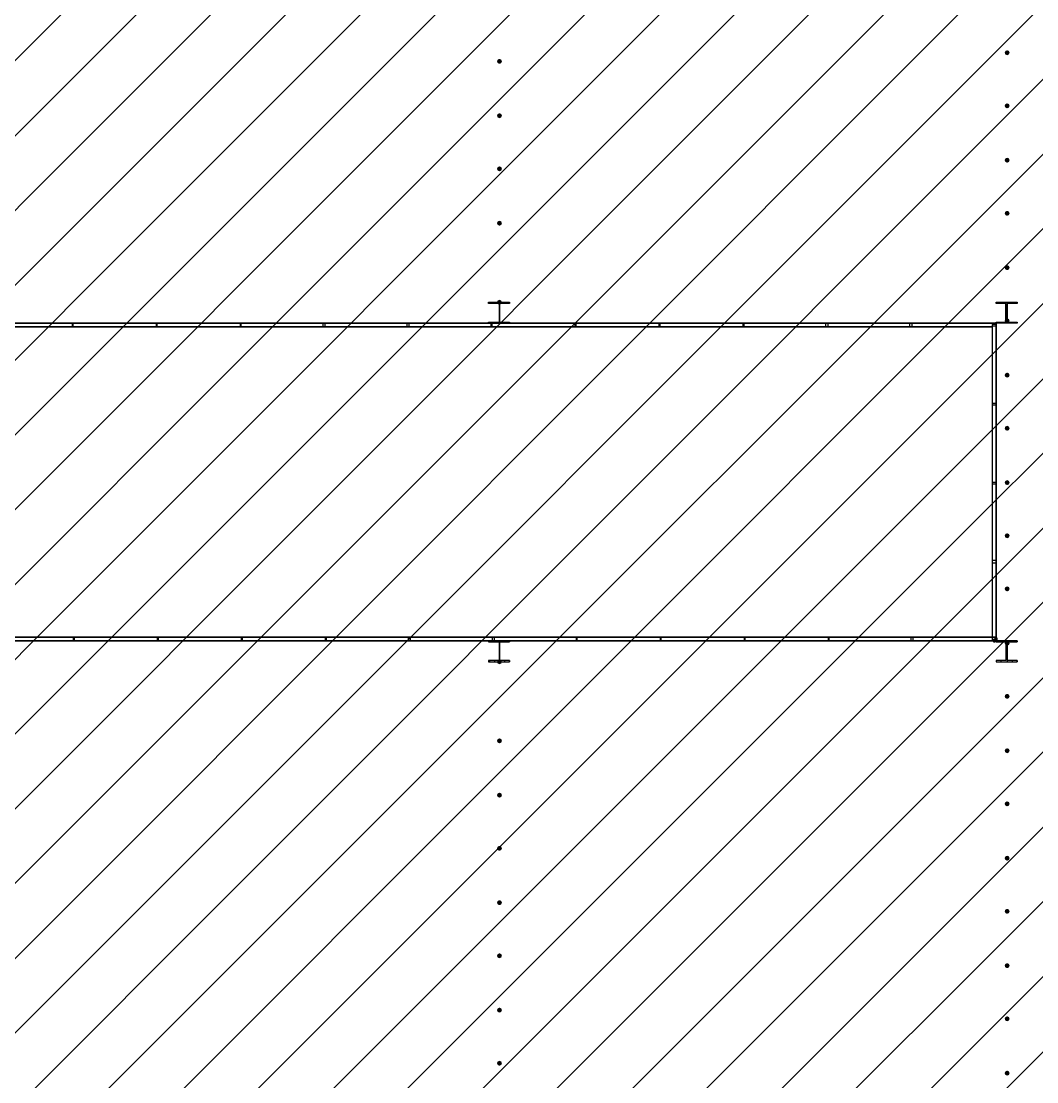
# Model space of a CAD drawing. Header units: millimetres. Extents: x 0 to 420, y 0 to 297.
# Drawn here: x 329.81 to 364.62, y 157.73 to 194.08 of the extents above; entities that cross this region are included whole.
import ezdxf

# ---------------------------------------------------------------- set-up
doc = ezdxf.new("R2010")
doc.units = ezdxf.units.MM
doc.layers.get('0').update_dxf_attribs({"linetype": 'CONTINUOUS'})

msp = doc.modelspace()

# ---------------------------------------------------------------- hatches: boundary and pattern name
at = {"true_color": 0x000007}
for points in [[(363.685667, 192.997667), (363.660796, 192.937871), (363.601, 192.913), (363.541204, 192.937871), (363.516333, 192.997667), (363.541204, 193.057462), (363.601, 193.082333), (363.660796, 193.057463)], [(346.286667, 192.701333), (346.261796, 192.641537), (346.202, 192.616667), (346.142204, 192.641537), (346.117333, 192.701333), (346.142204, 192.761129), (346.202, 192.786), (346.261796, 192.761129)], [(363.685667, 191.177333), (363.660796, 191.117537), (363.601, 191.092667), (363.541204, 191.117537), (363.516333, 191.177333), (363.541204, 191.237129), (363.601, 191.262), (363.660796, 191.237129)], [(346.286667, 190.838667), (346.261796, 190.778871), (346.202, 190.754), (346.142204, 190.778871), (346.117333, 190.838667), (346.142204, 190.898462), (346.202, 190.923333), (346.261796, 190.898463)], [(363.685667, 189.314667), (363.660796, 189.254871), (363.601, 189.23), (363.541204, 189.254871), (363.516333, 189.314667), (363.541204, 189.374462), (363.601, 189.399333), (363.660796, 189.374463)], [(346.286667, 189.018333), (346.261796, 188.958537), (346.202, 188.933667), (346.142204, 188.958537), (346.117333, 189.018333), (346.142204, 189.078129), (346.202, 189.103), (346.261796, 189.078129)], [(363.685667, 187.494333), (363.660796, 187.434537), (363.601, 187.409667), (363.541204, 187.434537), (363.516333, 187.494333), (363.541204, 187.554129), (363.601, 187.579), (363.660796, 187.554129)], [(346.286667, 187.155667), (346.261796, 187.095871), (346.202, 187.071), (346.142204, 187.095871), (346.117333, 187.155667), (346.142204, 187.215462), (346.202, 187.240333), (346.261796, 187.215463)], [(363.685667, 185.631667), (363.660796, 185.571871), (363.601, 185.547), (363.541204, 185.571871), (363.516333, 185.631667), (363.541204, 185.691462), (363.601, 185.716333), (363.660796, 185.691463)], [(346.286667, 184.446333), (346.261796, 184.386537), (346.202, 184.361667), (346.142204, 184.386537), (346.117333, 184.446333), (346.142204, 184.506129), (346.202, 184.531), (346.261796, 184.506129)], [(363.685667, 183.811333), (363.660796, 183.751537), (363.601, 183.726667), (363.541204, 183.751537), (363.516333, 183.811333), (363.541204, 183.871129), (363.601, 183.896), (363.660796, 183.871129)], [(363.685667, 181.948667), (363.660796, 181.888871), (363.601, 181.864), (363.541204, 181.888871), (363.516333, 181.948667), (363.541204, 182.008462), (363.601, 182.033333), (363.660796, 182.008463)], [(363.685667, 180.128333), (363.660796, 180.068537), (363.601, 180.043667), (363.541204, 180.068537), (363.516333, 180.128333), (363.541204, 180.188129), (363.601, 180.213), (363.660796, 180.188129)], [(363.685667, 178.265667), (363.660796, 178.205871), (363.601, 178.181), (363.541204, 178.205871), (363.516333, 178.265667), (363.541204, 178.325462), (363.601, 178.350333), (363.660796, 178.325463)], [(363.685667, 176.445333), (363.660796, 176.385537), (363.601, 176.360667), (363.541204, 176.385537), (363.516333, 176.445333), (363.541204, 176.505129), (363.601, 176.53), (363.660796, 176.505129)], [(363.685667, 174.625), (363.660796, 174.565204), (363.601, 174.540333), (363.541204, 174.565204), (363.516333, 174.625), (363.541204, 174.684796), (363.601, 174.709667), (363.660796, 174.684796)], [(363.685667, 172.762333), (363.660796, 172.702537), (363.601, 172.677667), (363.541204, 172.702537), (363.516333, 172.762333), (363.541204, 172.822129), (363.601, 172.847), (363.660796, 172.822129)], [(346.286667, 172.127333), (346.261796, 172.067537), (346.202, 172.042667), (346.142204, 172.067537), (346.117333, 172.127333), (346.142204, 172.187129), (346.202, 172.212), (346.261796, 172.187129)], [(363.685667, 170.942), (363.660796, 170.882204), (363.601, 170.857333), (363.541204, 170.882204), (363.516333, 170.942), (363.541204, 171.001796), (363.601, 171.026667), (363.660796, 171.001796)], [(346.286667, 169.418), (346.261796, 169.358204), (346.202, 169.333333), (346.142204, 169.358204), (346.117333, 169.418), (346.142204, 169.477796), (346.202, 169.502667), (346.261796, 169.477796)], [(363.685667, 169.079333), (363.660796, 169.019537), (363.601, 168.994667), (363.541204, 169.019537), (363.516333, 169.079333), (363.541204, 169.139129), (363.601, 169.164), (363.660796, 169.139129)], [(346.286667, 167.555333), (346.261796, 167.495537), (346.202, 167.470667), (346.142204, 167.495537), (346.117333, 167.555333), (346.142204, 167.615129), (346.202, 167.64), (346.261796, 167.615129)], [(363.685667, 167.259), (363.660796, 167.199204), (363.601, 167.174333), (363.541204, 167.199204), (363.516333, 167.259), (363.541204, 167.318796), (363.601, 167.343667), (363.660796, 167.318796)], [(346.286667, 165.735), (346.261796, 165.675204), (346.202, 165.650333), (346.142204, 165.675204), (346.117333, 165.735), (346.142204, 165.794796), (346.202, 165.819667), (346.261796, 165.794796)], [(363.685667, 165.396333), (363.660796, 165.336537), (363.601, 165.311667), (363.541204, 165.336537), (363.516333, 165.396333), (363.541204, 165.456129), (363.601, 165.481), (363.660796, 165.456129)], [(346.286667, 163.872333), (346.261796, 163.812537), (346.202, 163.787667), (346.142204, 163.812537), (346.117333, 163.872333), (346.142204, 163.932129), (346.202, 163.957), (346.261796, 163.932129)], [(363.685667, 163.576), (363.660796, 163.516204), (363.601, 163.491333), (363.541204, 163.516204), (363.516333, 163.576), (363.541204, 163.635796), (363.601, 163.660667), (363.660796, 163.635796)], [(346.286667, 162.052), (346.261796, 161.992204), (346.202, 161.967333), (346.142204, 161.992204), (346.117333, 162.052), (346.142204, 162.111796), (346.202, 162.136667), (346.261796, 162.111796)], [(363.685667, 161.713333), (363.660796, 161.653537), (363.601, 161.628667), (363.541204, 161.653537), (363.516333, 161.713333), (363.541204, 161.773129), (363.601, 161.798), (363.660796, 161.773129)], [(346.286667, 160.189333), (346.261796, 160.129537), (346.202, 160.104667), (346.142204, 160.129537), (346.117333, 160.189333), (346.142204, 160.249129), (346.202, 160.274), (346.261796, 160.249129)], [(363.685667, 159.893), (363.660796, 159.833204), (363.601, 159.808333), (363.541204, 159.833204), (363.516333, 159.893), (363.541204, 159.952796), (363.601, 159.977667), (363.660796, 159.952796)], [(346.286667, 158.369), (346.261796, 158.309204), (346.202, 158.284333), (346.142204, 158.309204), (346.117333, 158.369), (346.142204, 158.428796), (346.202, 158.453667), (346.261796, 158.428796)], [(363.685667, 158.030333), (363.660796, 157.970537), (363.601, 157.945667), (363.541204, 157.970537), (363.516333, 158.030333), (363.541204, 158.090129), (363.601, 158.115), (363.660796, 158.090129)]]:
    msp.add_hatch(color=0, dxfattribs=at).paths.add_polyline_path(points, flags=0)

# ---------------------------------------------------------------- linework, layer by layer
at = {"color": 0, "true_color": 0x000006}
for points in [[(291.592001, 154.728333), (338.709, 201.845333)], [(294.174334, 154.728333), (341.291334, 201.845333)], [(296.756667, 154.728333), (343.831334, 201.845333)], [(299.296667, 154.728333), (346.413667, 201.845333)], [(301.879, 154.728333), (348.953667, 201.845333)], [(304.419, 154.728333), (351.536, 201.845333)], [(307.001334, 154.728333), (354.076, 201.845333)], [(309.541334, 154.728333), (356.658334, 201.845333)], [(312.123667, 154.728333), (359.198334, 201.845333)], [(314.663667, 154.728333), (361.780667, 201.845333)], [(317.246, 154.728333), (364.320667, 201.845333)], [(319.786, 154.728333), (366.903, 201.845333)], [(322.368334, 154.728333), (369.443, 201.845333)], [(324.908334, 154.728333), (372.025334, 201.845333)], [(327.490667, 154.728333), (374.565334, 201.845333)], [(330.030667, 154.728333), (377.147667, 201.845333)], [(332.613, 154.728333), (379.687667, 201.845333)], [(335.153, 154.728333), (382.27, 201.845333)], [(337.735334, 154.728333), (384.852333, 201.845333)], [(340.275334, 154.728333), (387.392333, 201.845333)], [(342.857667, 154.728333), (389.974667, 201.845333)], [(345.397667, 154.728333), (392.514667, 201.845333)], [(347.98, 154.728333), (392.938, 199.686333)], [(350.52, 154.728333), (392.938, 197.146333)], [(353.102334, 154.728333), (392.938, 194.563999)], [(355.642334, 154.728333), (392.938, 191.981666)], [(358.224667, 154.728333), (392.938, 189.441666)], [(360.807, 154.728333), (392.938, 186.859333)]]:
    msp.add_lwpolyline(points, dxfattribs=at)
at = {"color": 0, "true_color": 0x000007}
for points in [[(346.540667, 183.726667), (345.821, 183.726667), (345.821, 183.769), (346.202, 183.769), (346.202, 184.404), (345.821, 184.404), (345.821, 184.446333), (346.540667, 184.446333), (346.540667, 184.404), (346.202, 184.404), (346.202, 183.769), (346.540667, 183.769)], [(363.939667, 183.726667), (363.22, 183.726667), (363.22, 183.769), (363.558667, 183.769), (363.558667, 184.404), (363.22, 184.404), (363.22, 184.446333), (363.939667, 184.446333), (363.939667, 184.404), (363.601, 184.404), (363.601, 183.769), (363.939667, 183.769)], [(277.114, 172.974), (363.22, 172.974), (363.22, 172.847), (276.987, 172.847), (363.22, 172.847), (363.22, 172.974), (277.114, 172.974), (277.114, 183.599667), (363.093, 183.599667), (363.093, 172.847), (363.22, 172.847), (363.22, 183.726667), (276.987, 183.726667), (276.987, 172.847), (363.22, 172.847), (363.22, 172.974)], [(276.987, 172.847), (363.22, 172.847), (363.22, 183.726667), (276.987, 183.726667)], [(363.22, 183.726667), (276.987, 183.726667), (276.987, 172.847), (363.22, 172.847)], [(331.597, 183.599667), (331.597, 183.726667), (331.554667, 183.726667), (331.554667, 183.599667)], [(334.475667, 183.599667), (334.475667, 183.726667), (334.433333, 183.726667), (334.433333, 183.599667)], [(337.354333, 183.599667), (337.354333, 183.726667), (337.312, 183.726667), (337.312, 183.599667)], [(340.233, 183.599667), (340.233, 183.726667), (340.148333, 183.726667), (340.148333, 183.599667)], [(343.111667, 183.599667), (343.111667, 183.726667), (343.027, 183.726667), (343.027, 183.599667)], [(345.948, 183.599667), (345.948, 183.726667), (345.905667, 183.726667), (345.905667, 183.599667)], [(348.826667, 183.599667), (348.826667, 183.726667), (348.784333, 183.726667), (348.784333, 183.599667)], [(351.705333, 183.599667), (351.705333, 183.726667), (351.663, 183.726667), (351.663, 183.599667)], [(354.584, 183.599667), (354.584, 183.726667), (354.541667, 183.726667), (354.541667, 183.599667)], [(357.462667, 183.599667), (357.462667, 183.726667), (357.378, 183.726667), (357.378, 183.599667)], [(360.341333, 183.599667), (360.341333, 183.726667), (360.256667, 183.726667), (360.256667, 183.599667)], [(363.22, 183.642), (363.22, 183.684333), (363.177667, 183.684333), (363.135333, 183.684333), (363.093, 183.684333), (363.093, 183.642), (363.135333, 183.642), (363.177667, 183.642)], [(363.093, 180.932667), (363.22, 180.932667), (363.22, 180.975), (363.093, 180.975)], [(363.093, 178.223333), (363.22, 178.223333), (363.22, 178.265667), (363.093, 178.265667)], [(363.093, 175.514), (363.22, 175.514), (363.22, 175.598667), (363.093, 175.598667)], [(277.114, 172.974), (363.22, 172.974), (363.22, 172.847), (276.987, 172.847), (363.22, 172.847), (363.22, 172.974)], [(331.597, 172.974), (331.597, 172.847), (331.639333, 172.847), (331.639333, 172.974)], [(334.475667, 172.974), (334.475667, 172.847), (334.518, 172.847), (334.518, 172.974)], [(337.354333, 172.974), (337.354333, 172.847), (337.396667, 172.847), (337.396667, 172.974)], [(340.233, 172.974), (340.233, 172.847), (340.275333, 172.847), (340.275333, 172.974)], [(343.069333, 172.974), (343.069333, 172.847), (343.154, 172.847), (343.154, 172.974)], [(346.540667, 172.847), (345.821, 172.847), (345.821, 172.804667), (346.202, 172.804667), (346.202, 172.169667), (345.821, 172.169667), (345.821, 172.127333), (346.540667, 172.127333), (346.540667, 172.169667), (346.202, 172.169667), (346.202, 172.804667), (346.540667, 172.804667)], [(345.948, 172.974), (345.948, 172.847), (346.032667, 172.847), (346.032667, 172.974)], [(348.826667, 172.974), (348.826667, 172.847), (348.869, 172.847), (348.869, 172.974)], [(351.705333, 172.974), (351.705333, 172.847), (351.747667, 172.847), (351.747667, 172.974)], [(354.584, 172.974), (354.584, 172.847), (354.626333, 172.847), (354.626333, 172.974)], [(357.462667, 172.974), (357.462667, 172.847), (357.505, 172.847), (357.505, 172.974)], [(360.299, 172.974), (360.299, 172.847), (360.383667, 172.847), (360.383667, 172.974)], [(363.22, 172.847), (363.22, 172.889333), (363.177667, 172.889333), (363.135333, 172.889333), (363.093, 172.847), (363.135333, 172.847), (363.135333, 172.804667), (363.177667, 172.804667)], [(363.22, 172.847), (363.262333, 172.889333), (363.262333, 172.931667), (363.22, 172.931667), (363.22, 172.974), (363.22, 172.931667), (363.177667, 172.931667), (363.177667, 172.889333), (363.22, 172.889333)], [(363.939667, 172.847), (363.22, 172.847), (363.22, 172.804667), (363.558667, 172.804667), (363.558667, 172.169667), (363.22, 172.169667), (363.22, 172.127333), (363.939667, 172.127333), (363.939667, 172.169667), (363.601, 172.169667), (363.601, 172.804667), (363.939667, 172.804667)]]:
    msp.add_lwpolyline(points, close=True, dxfattribs=at)
for points in [[(345.863333, 184.404), (345.863333, 184.446333)], [(346.032667, 184.404), (346.032667, 184.446333)], [(346.202, 183.726667), (346.202, 184.446333)], [(346.371333, 184.404), (346.371333, 184.446333)], [(346.540667, 184.404), (346.540667, 184.446333)], [(363.22, 184.404), (363.22, 184.446333)], [(363.389333, 184.404), (363.389333, 184.446333)], [(363.601, 183.726667), (363.601, 184.446333)], [(363.770333, 184.404), (363.770333, 184.446333)], [(363.939667, 184.404), (363.939667, 184.446333)], [(363.093, 183.599667), (277.114, 183.599667), (363.093, 183.599667), (363.093, 172.847), (363.22, 172.847), (363.22, 183.726667), (276.987, 183.726667), (363.22, 183.726667)], [(363.093, 183.599667), (277.114, 183.599667), (363.093, 183.599667), (363.093, 172.847), (363.22, 172.847), (363.22, 183.726667), (276.987, 183.726667), (363.22, 183.726667)], [(345.863333, 183.726667), (345.863333, 183.769)], [(346.032667, 183.726667), (346.032667, 183.769)], [(346.371333, 183.726667), (346.371333, 183.769)], [(346.540667, 183.726667), (346.540667, 183.769)], [(363.093, 183.599667), (363.093, 172.847), (363.22, 172.847), (363.22, 183.726667)], [(363.093, 183.599667), (363.093, 172.847), (363.22, 172.847), (363.22, 183.726667)], [(363.22, 183.726667), (363.22, 183.769)], [(363.389333, 183.726667), (363.389333, 183.769)], [(363.770333, 183.726667), (363.770333, 183.769)], [(363.939667, 183.726667), (363.939667, 183.769)], [(345.863333, 172.847), (345.863333, 172.804667)], [(346.032667, 172.847), (346.032667, 172.804667)], [(346.202, 172.847), (346.202, 172.127333)], [(346.371333, 172.847), (346.371333, 172.804667)], [(346.540667, 172.847), (346.540667, 172.804667)], [(363.22, 172.847), (363.22, 172.804667)], [(363.389333, 172.847), (363.389333, 172.804667)], [(363.601, 172.847), (363.601, 172.127333)], [(363.770333, 172.847), (363.770333, 172.804667)], [(363.939667, 172.847), (363.939667, 172.804667)], [(345.863333, 172.169667), (345.863333, 172.127333)], [(346.032667, 172.169667), (346.032667, 172.127333)], [(346.371333, 172.169667), (346.371333, 172.127333)], [(346.540667, 172.169667), (346.540667, 172.127333)], [(363.22, 172.169667), (363.22, 172.127333)], [(363.389333, 172.169667), (363.389333, 172.127333)], [(363.770333, 172.169667), (363.770333, 172.127333)], [(363.939667, 172.169667), (363.939667, 172.127333)]]:
    msp.add_lwpolyline(points, dxfattribs=at)
at = {"color": 0, "true_color": 0x0000fe}
msp.add_lwpolyline([(363.22, 183.726667), (363.22, 172.847), (276.987, 172.847), (276.987, 183.726667)], close=True, dxfattribs=at)
at = {"color": 0, "true_color": 0x000008}
msp.add_lwpolyline([(276.987, 172.847), (276.987, 183.726667), (363.22, 183.726667), (363.22, 172.847)], close=True, dxfattribs=at)

doc.saveas('drawing.dxf')
